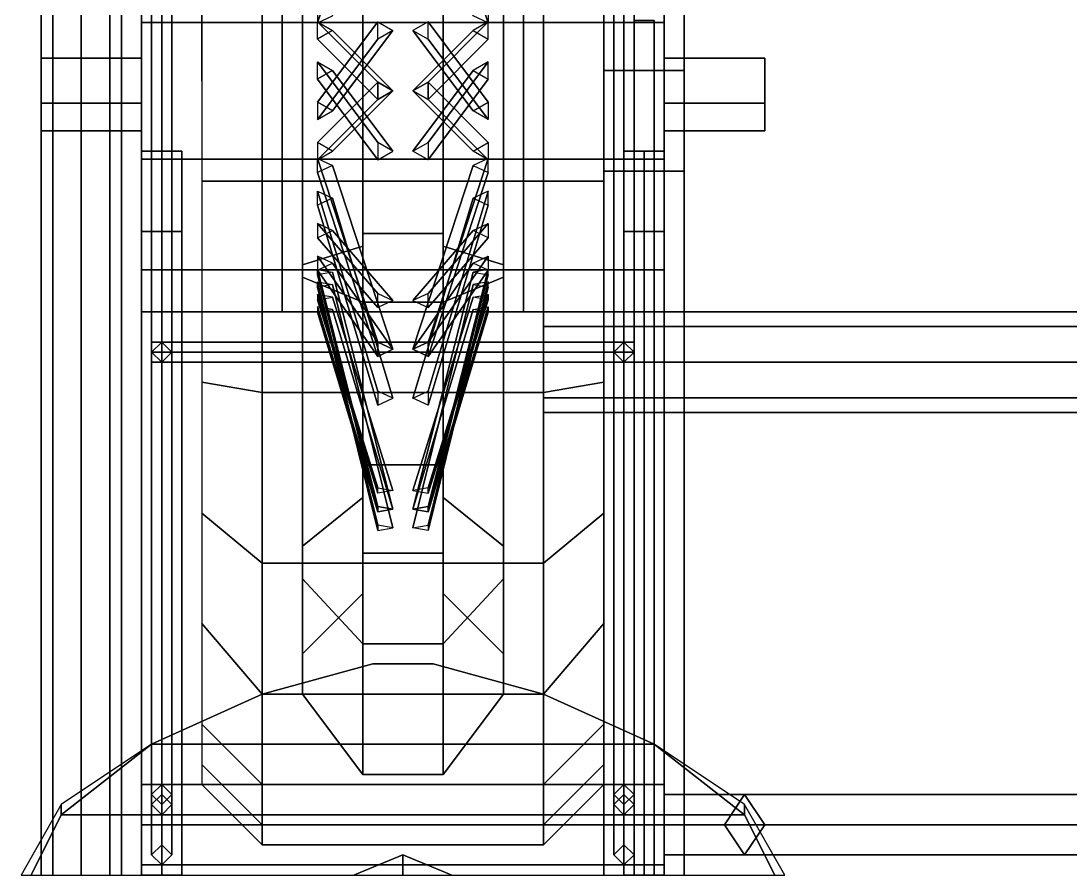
# Model space of a CAD drawing. Header units: millimetres. Extents: x -0.4 to 1.4, y -1.1 to 10.8.
# Drawn here: x -0.19 to 0.332, y 0.343 to 0.765 of the extents above; entities that cross this region are included whole.
import ezdxf

# ---------------------------------------------------------------- set-up
doc = ezdxf.new("R2010")
doc.units = ezdxf.units.MM
for name, color, linetype in [('chain', 3, 'Continuous'), ('sidecar', 5, 'Continuous'), ('wheels', 2, 'Continuous')]:
    doc.layers.add(name, color=color, linetype=linetype)

msp = doc.modelspace()

# ---------------------------------------------------------------- linework, layer by layer
for points in [[(-0.1, 0.74, 0.375), (-0.1, 1.03, 0.5), (-0.1, 1.03658, 0.48356), (-0.1, 0.755, 0.365)], [(0.1, 0.755, 0.365), (0.1, 1.03658, 0.48356), (0.1, 1.03, 0.5), (0.1, 0.74, 0.375)], [(-0.17414, 1.01, 0.14414), (-0.18, 1.01, 0.13), (-0.18, 0.14, 0.13), (-0.17414, 0.14, 0.14414)], [(-0.18, 1.01, 0.13), (-0.17414, 1.01, 0.11586), (-0.17414, 0.14, 0.11586), (-0.18, 0.14, 0.13)], [(-0.16, 1.01, 0.15), (-0.17414, 1.01, 0.14414), (-0.17414, 0.14, 0.14414), (-0.16, 0.14, 0.15)], [(-0.17414, 1.01, 0.11586), (-0.16, 1.01, 0.11), (-0.16, 0.14, 0.11), (-0.17414, 0.14, 0.11586)], [(-0.14586, 1.01, 0.14414), (-0.16, 1.01, 0.15), (-0.16, 0.14, 0.15), (-0.14586, 0.14, 0.14414)], [(-0.16, 1.01, 0.11), (-0.14586, 1.01, 0.11586), (-0.14586, 0.14, 0.11586), (-0.16, 0.14, 0.11)], [(-0.14, 1.01, 0.13), (-0.14586, 1.01, 0.14414), (-0.14586, 0.14, 0.14414), (-0.14, 0.14, 0.13)], [(-0.14586, 1.01, 0.11586), (-0.14, 1.01, 0.13), (-0.14, 0.14, 0.13), (-0.14586, 0.14, 0.11586)], [(0.1, 0.84, 0.43), (0.1, 0.87, 0.39), (0.1, 0.81, 0.41), (0.1, 0.76, 0.44)], [(0.14, 0.76, 0.44), (0.14, 0.81, 0.41), (0.14, 0.87, 0.39), (0.14, 0.84, 0.43)], [(-0.13, 0.81899, 0.40466), (-0.13, 0.84, 0.34), (-0.13, 0.74618, 0.35176)], [(-0.13, 0.84, 0.34), (-0.13, 0.81899, 0.27534), (-0.13, 0.74618, 0.32824), (-0.13, 0.74618, 0.35176)], [(-0.12, 0.84, 0.78), (-0.125, 0.84, 0.775), (-0.125, 0.605, 0.76), (-0.12, 0.605, 0.765)], [(-0.125, 0.84, 0.775), (-0.12, 0.84, 0.77), (-0.12, 0.605, 0.755), (-0.125, 0.605, 0.76)], [(-0.115, 0.84, 0.775), (-0.12, 0.84, 0.78), (-0.12, 0.605, 0.765), (-0.115, 0.605, 0.76)], [(-0.12, 0.84, 0.77), (-0.115, 0.84, 0.775), (-0.115, 0.605, 0.76), (-0.12, 0.605, 0.755)], [(0.1, 0.79, 0.47), (0.1, 0.84, 0.43), (0.1, 0.76, 0.44), (0.1, 0.74, 0.48)], [(0.11, 0.84, 0.78), (0.105, 0.84, 0.775), (0.105, 0.605, 0.76), (0.11, 0.605, 0.765)], [(0.105, 0.84, 0.775), (0.11, 0.84, 0.77), (0.11, 0.605, 0.755), (0.105, 0.605, 0.76)], [(0.115, 0.84, 0.775), (0.11, 0.84, 0.78), (0.11, 0.605, 0.765), (0.115, 0.605, 0.76)], [(0.11, 0.84, 0.77), (0.115, 0.84, 0.775), (0.115, 0.605, 0.76), (0.11, 0.605, 0.755)], [(0.13, 0.84, 0.34), (0.13, 0.81899, 0.40466), (0.13, 0.74618, 0.35176), (0.13, 0.74618, 0.32824)], [(0.13, 0.81899, 0.27534), (0.13, 0.84, 0.34), (0.13, 0.74618, 0.32824)], [(0.14, 0.74, 0.48), (0.14, 0.76, 0.44), (0.14, 0.84, 0.43), (0.14, 0.79, 0.47)], [(-0.1, 0.735, 0.365), (-0.1, 0.81, 0.62), (-0.1, 0.825, 0.615), (-0.1, 0.755, 0.365)], [(0.1, 0.755, 0.365), (0.1, 0.825, 0.615), (0.1, 0.81, 0.62), (0.1, 0.735, 0.365)], [(-0.06, 0.76399, 0.44462), (-0.06, 0.81899, 0.40466), (-0.13, 0.81899, 0.40466), (-0.13, 0.76399, 0.44462)], [(-0.06, 0.81899, 0.27534), (-0.06, 0.76399, 0.23538), (-0.13, 0.76399, 0.23538), (-0.13, 0.81899, 0.27534)], [(-0.13, 0.76399, 0.44462), (-0.13, 0.81899, 0.40466), (-0.13, 0.74618, 0.35176), (-0.13, 0.72382, 0.35902)], [(-0.13, 0.81899, 0.27534), (-0.13, 0.76399, 0.23538), (-0.13, 0.74618, 0.32824)], [(0.06, 0.81899, 0.40466), (0.06, 0.76399, 0.44462), (0.13, 0.76399, 0.44462), (0.13, 0.81899, 0.40466)], [(0.06, 0.76399, 0.23538), (0.06, 0.81899, 0.27534), (0.13, 0.81899, 0.27534), (0.13, 0.76399, 0.23538)], [(0.13, 0.81899, 0.40466), (0.13, 0.76399, 0.44462), (0.13, 0.74618, 0.35176)], [(0.13, 0.76399, 0.23538), (0.13, 0.81899, 0.27534), (0.13, 0.74618, 0.32824), (0.13, 0.72382, 0.32098)], [(0.14, 0.74, 0.48), (0.14, 0.79, 0.47), (0.1, 0.79, 0.47), (0.1, 0.74, 0.48)], [(-0.07, 0.685, 0.705), (-0.07, 0.77, 0.705), (-0.1, 0.77, 0.675), (-0.1, 0.685, 0.675)], [(-0.07, 0.77, 0.705), (-0.07, 0.685, 0.705), (0.07, 0.685, 0.705), (0.07, 0.77, 0.705)], [(0.07, 0.77, 0.705), (0.07, 0.685, 0.705), (0.1, 0.685, 0.675), (0.1, 0.77, 0.675)], [(-0.06, 0.69601, 0.44462), (-0.06, 0.76399, 0.44462), (-0.13, 0.76399, 0.44462), (-0.13, 0.69601, 0.44462)], [(-0.06, 0.76399, 0.23538), (-0.06, 0.69601, 0.23538), (-0.13, 0.69601, 0.23538), (-0.13, 0.76399, 0.23538)], [(-0.13, 0.69601, 0.44462), (-0.13, 0.76399, 0.44462), (-0.13, 0.72382, 0.35902)], [(-0.13, 0.76399, 0.23538), (-0.13, 0.69601, 0.23538), (-0.13, 0.72382, 0.32098), (-0.13, 0.74618, 0.32824)], [(0.06, 0.76399, 0.44462), (0.06, 0.69601, 0.44462), (0.13, 0.69601, 0.44462), (0.13, 0.76399, 0.44462)], [(0.06, 0.69601, 0.23538), (0.06, 0.76399, 0.23538), (0.13, 0.76399, 0.23538), (0.13, 0.69601, 0.23538)], [(0.13, 0.76399, 0.44462), (0.13, 0.69601, 0.44462), (0.13, 0.72382, 0.35902), (0.13, 0.74618, 0.35176)], [(0.13, 0.69601, 0.23538), (0.13, 0.76399, 0.23538), (0.13, 0.72382, 0.32098)], [(0.1, 0.74, 0.48), (0.1, 0.76, 0.44), (0.1, 0.71, 0.44), (0.1, 0.69, 0.48)], [(0.14, 0.69, 0.48), (0.14, 0.71, 0.44), (0.14, 0.76, 0.44), (0.14, 0.74, 0.48)], [(-0.13, 0.72382, 0.35902), (-0.13, 0.74618, 0.35176), (-0.18, 0.74618, 0.35176), (-0.18, 0.72382, 0.35902)], [(-0.13, 0.74618, 0.35176), (-0.13, 0.74618, 0.32824), (-0.18, 0.74618, 0.32824), (-0.18, 0.74618, 0.35176)], [(-0.13, 0.74618, 0.32824), (-0.13, 0.72382, 0.32098), (-0.18, 0.72382, 0.32098), (-0.18, 0.74618, 0.32824)], [(-0.18, 0.72382, 0.35902), (-0.18, 0.74618, 0.35176), (-0.18, 0.74618, 0.32824), (-0.18, 0.71, 0.34)], [(-0.18, 0.71, 0.34), (-0.18, 0.74618, 0.32824), (-0.18, 0.72382, 0.32098)], [(0.13, 0.74618, 0.35176), (0.13, 0.72382, 0.35902), (0.18, 0.72382, 0.35902), (0.18, 0.74618, 0.35176)], [(0.13, 0.74618, 0.32824), (0.13, 0.74618, 0.35176), (0.18, 0.74618, 0.35176), (0.18, 0.74618, 0.32824)], [(0.13, 0.72382, 0.32098), (0.13, 0.74618, 0.32824), (0.18, 0.74618, 0.32824), (0.18, 0.72382, 0.32098)], [(0.18, 0.71, 0.34), (0.18, 0.74618, 0.35176), (0.18, 0.72382, 0.35902)], [(0.18, 0.72382, 0.32098), (0.18, 0.74618, 0.32824), (0.18, 0.74618, 0.35176), (0.18, 0.71, 0.34)], [(0.14, 0.69, 0.48), (0.14, 0.74, 0.48), (0.1, 0.74, 0.48), (0.1, 0.69, 0.48)], [(-0.13, 0.71, 0.34), (-0.13, 0.72382, 0.35902), (-0.18, 0.72382, 0.35902), (-0.18, 0.71, 0.34)], [(-0.13, 0.72382, 0.32098), (-0.13, 0.71, 0.34), (-0.18, 0.71, 0.34), (-0.18, 0.72382, 0.32098)], [(-0.13, 0.69601, 0.23538), (-0.13, 0.64101, 0.27534), (-0.13, 0.72382, 0.32098)], [(-0.13, 0.64101, 0.27534), (-0.13, 0.62, 0.34), (-0.13, 0.71, 0.34), (-0.13, 0.72382, 0.32098)], [(-0.13, 0.64101, 0.40466), (-0.13, 0.69601, 0.44462), (-0.13, 0.72382, 0.35902), (-0.13, 0.71, 0.34)], [(0.13, 0.69601, 0.44462), (0.13, 0.64101, 0.40466), (0.13, 0.72382, 0.35902)], [(0.13, 0.64101, 0.27534), (0.13, 0.69601, 0.23538), (0.13, 0.72382, 0.32098), (0.13, 0.71, 0.34)], [(0.13, 0.64101, 0.40466), (0.13, 0.62, 0.34), (0.13, 0.71, 0.34), (0.13, 0.72382, 0.35902)], [(0.13, 0.72382, 0.35902), (0.13, 0.71, 0.34), (0.18, 0.71, 0.34), (0.18, 0.72382, 0.35902)], [(0.13, 0.71, 0.34), (0.13, 0.72382, 0.32098), (0.18, 0.72382, 0.32098), (0.18, 0.71, 0.34)], [(-0.13, 0.62, 0.34), (-0.13, 0.64101, 0.40466), (-0.13, 0.71, 0.34)], [(0.1, 0.69, 0.48), (0.1, 0.71, 0.44), (0.1, 0.27, 0.33), (0.1, 0.18, 0.35)], [(0.14, 0.18, 0.35), (0.14, 0.27, 0.33), (0.14, 0.71, 0.44), (0.14, 0.69, 0.48)], [(-0.12, 0.7, 0.36), (-0.13, 0.7, 0.35), (-0.13, 0.34, 0.55), (-0.12, 0.34, 0.56)], [(-0.13, 0.7, 0.35), (-0.12, 0.7, 0.34), (-0.12, 0.34, 0.54), (-0.13, 0.34, 0.55)], [(-0.12, 0.7, 0.36), (-0.11, 0.7, 0.35), (-0.12, 0.7, 0.34), (-0.13, 0.7, 0.35)], [(-0.06, 0.64101, 0.40466), (-0.06, 0.69601, 0.44462), (-0.13, 0.69601, 0.44462), (-0.13, 0.64101, 0.40466)], [(-0.06, 0.69601, 0.23538), (-0.06, 0.64101, 0.27534), (-0.13, 0.64101, 0.27534), (-0.13, 0.69601, 0.23538)], [(-0.11, 0.7, 0.35), (-0.12, 0.7, 0.36), (-0.12, 0.34, 0.56), (-0.11, 0.34, 0.55)], [(-0.12, 0.7, 0.34), (-0.11, 0.7, 0.35), (-0.11, 0.34, 0.55), (-0.12, 0.34, 0.54)], [(0.06, 0.69601, 0.44462), (0.06, 0.64101, 0.40466), (0.13, 0.64101, 0.40466), (0.13, 0.69601, 0.44462)], [(0.06, 0.64101, 0.27534), (0.06, 0.69601, 0.23538), (0.13, 0.69601, 0.23538), (0.13, 0.64101, 0.27534)], [(0.12, 0.7, 0.36), (0.11, 0.7, 0.35), (0.11, 0.34, 0.55), (0.12, 0.34, 0.56)], [(0.11, 0.7, 0.35), (0.12, 0.7, 0.34), (0.12, 0.34, 0.54), (0.11, 0.34, 0.55)], [(0.12, 0.7, 0.36), (0.13, 0.7, 0.35), (0.12, 0.7, 0.34), (0.11, 0.7, 0.35)], [(0.13, 0.7, 0.35), (0.12, 0.7, 0.36), (0.12, 0.34, 0.56), (0.13, 0.34, 0.55)], [(0.12, 0.7, 0.34), (0.13, 0.7, 0.35), (0.13, 0.34, 0.55), (0.12, 0.34, 0.54)], [(0.14, 0.18, 0.35), (0.14, 0.69, 0.48), (0.1, 0.69, 0.48), (0.1, 0.18, 0.35)], [(-0.07, 0.58, 0.68), (-0.07, 0.685, 0.705), (-0.1, 0.685, 0.675), (-0.1, 0.585, 0.65)], [(-0.07, 0.685, 0.705), (-0.07, 0.58, 0.68), (0.07, 0.58, 0.68), (0.07, 0.685, 0.705)], [(0.07, 0.685, 0.705), (0.07, 0.58, 0.68), (0.1, 0.585, 0.65), (0.1, 0.685, 0.675)], [(-0.13, 0.66, 0.3), (-0.12, 0.66, 0.29), (-0.12, 0.29, 0.13), (-0.13, 0.29, 0.14)], [(-0.12, 0.66, 0.31), (-0.13, 0.66, 0.3), (-0.13, 0.29, 0.14), (-0.12, 0.29, 0.15)], [(-0.12, 0.66, 0.31), (-0.11, 0.66, 0.3), (-0.12, 0.66, 0.29), (-0.13, 0.66, 0.3)], [(-0.12, 0.66, 0.29), (-0.11, 0.66, 0.3), (-0.11, 0.29, 0.14), (-0.12, 0.29, 0.13)], [(-0.11, 0.66, 0.3), (-0.12, 0.66, 0.31), (-0.12, 0.29, 0.15), (-0.11, 0.29, 0.14)], [(0.12, 0.66, 0.31), (0.11, 0.66, 0.3), (0.11, 0.29, 0.14), (0.12, 0.29, 0.15)], [(0.11, 0.66, 0.3), (0.12, 0.66, 0.29), (0.12, 0.29, 0.13), (0.11, 0.29, 0.14)], [(0.12, 0.66, 0.31), (0.13, 0.66, 0.3), (0.12, 0.66, 0.29), (0.11, 0.66, 0.3)], [(0.13, 0.66, 0.3), (0.12, 0.66, 0.31), (0.12, 0.29, 0.15), (0.13, 0.29, 0.14)], [(0.12, 0.66, 0.29), (0.13, 0.66, 0.3), (0.13, 0.29, 0.14), (0.12, 0.29, 0.13)], [(-0.06, 0.62, 0.34), (-0.06, 0.64101, 0.40466), (-0.13, 0.64101, 0.40466), (-0.13, 0.62, 0.34)], [(-0.06, 0.64101, 0.27534), (-0.06, 0.62, 0.34), (-0.13, 0.62, 0.34), (-0.13, 0.64101, 0.27534)], [(0.06, 0.64101, 0.40466), (0.06, 0.62, 0.34), (0.13, 0.62, 0.34), (0.13, 0.64101, 0.40466)], [(0.06, 0.62, 0.34), (0.06, 0.64101, 0.27534), (0.13, 0.64101, 0.27534), (0.13, 0.62, 0.34)], [(-0.12, 0.605, 0.765), (-0.125, 0.6, 0.76), (-0.125, 0.6, 0.895), (-0.12, 0.605, 0.89)], [(-0.12, 0.605, 0.765), (-0.125, 0.605, 0.76), (-0.125, 0.595, 0.76), (-0.12, 0.595, 0.765)], [(-0.125, 0.605, 0.76), (-0.12, 0.605, 0.755), (-0.12, 0.595, 0.755), (-0.125, 0.595, 0.76)], [(0.115, 0.6, 0.895), (0.11, 0.605, 0.89), (-0.12, 0.605, 0.89), (-0.125, 0.6, 0.895)], [(-0.115, 0.6, 0.76), (-0.12, 0.605, 0.765), (-0.12, 0.605, 0.89), (-0.115, 0.6, 0.885)], [(-0.115, 0.605, 0.76), (-0.12, 0.605, 0.765), (-0.12, 0.595, 0.765), (-0.115, 0.595, 0.76)], [(-0.12, 0.605, 0.755), (-0.115, 0.605, 0.76), (-0.115, 0.595, 0.76), (-0.12, 0.595, 0.755)], [(0.11, 0.605, 0.89), (0.105, 0.6, 0.885), (-0.115, 0.6, 0.885), (-0.12, 0.605, 0.89)], [(0.11, 0.605, 0.765), (0.105, 0.6, 0.76), (0.105, 0.6, 0.885), (0.11, 0.605, 0.89)], [(0.11, 0.605, 0.765), (0.105, 0.605, 0.76), (0.105, 0.595, 0.76), (0.11, 0.595, 0.765)], [(0.105, 0.605, 0.76), (0.11, 0.605, 0.755), (0.11, 0.595, 0.755), (0.105, 0.595, 0.76)], [(0.115, 0.6, 0.76), (0.11, 0.605, 0.765), (0.11, 0.605, 0.89), (0.115, 0.6, 0.895)], [(0.115, 0.605, 0.76), (0.11, 0.605, 0.765), (0.11, 0.595, 0.765), (0.115, 0.595, 0.76)], [(0.11, 0.605, 0.755), (0.115, 0.605, 0.76), (0.115, 0.595, 0.76), (0.11, 0.595, 0.755)], [(-0.125, 0.6, 0.76), (-0.12, 0.595, 0.765), (-0.12, 0.595, 0.89), (-0.125, 0.6, 0.895)], [(0.11, 0.595, 0.89), (0.115, 0.6, 0.895), (-0.125, 0.6, 0.895), (-0.12, 0.595, 0.89)], [(-0.12, 0.595, 0.765), (-0.115, 0.6, 0.76), (-0.115, 0.6, 0.885), (-0.12, 0.595, 0.89)], [(0.105, 0.6, 0.885), (0.11, 0.595, 0.89), (-0.12, 0.595, 0.89), (-0.115, 0.6, 0.885)], [(0.105, 0.6, 0.76), (0.11, 0.595, 0.765), (0.11, 0.595, 0.89), (0.105, 0.6, 0.885)], [(0.11, 0.595, 0.765), (0.115, 0.6, 0.76), (0.115, 0.6, 0.895), (0.11, 0.595, 0.89)], [(-0.12, 0.595, 0.765), (-0.125, 0.595, 0.76), (-0.125, 0.375, 0.575), (-0.12, 0.37, 0.58)], [(-0.125, 0.595, 0.76), (-0.12, 0.595, 0.755), (-0.12, 0.38, 0.57), (-0.125, 0.375, 0.575)], [(-0.115, 0.595, 0.76), (-0.12, 0.595, 0.765), (-0.12, 0.37, 0.58), (-0.115, 0.375, 0.575)], [(-0.12, 0.595, 0.755), (-0.115, 0.595, 0.76), (-0.115, 0.375, 0.575), (-0.12, 0.38, 0.57)], [(0.11, 0.595, 0.765), (0.105, 0.595, 0.76), (0.105, 0.375, 0.575), (0.11, 0.37, 0.58)], [(0.105, 0.595, 0.76), (0.11, 0.595, 0.755), (0.11, 0.38, 0.57), (0.105, 0.375, 0.575)], [(0.115, 0.595, 0.76), (0.11, 0.595, 0.765), (0.11, 0.37, 0.58), (0.115, 0.375, 0.575)], [(0.11, 0.595, 0.755), (0.115, 0.595, 0.76), (0.115, 0.375, 0.575), (0.11, 0.38, 0.57)], [(-0.07, 0.495, 0.625), (-0.07, 0.58, 0.68), (-0.1, 0.585, 0.65), (-0.1, 0.52, 0.61)], [(-0.07, 0.58, 0.68), (-0.07, 0.495, 0.625), (0.07, 0.495, 0.625), (0.07, 0.58, 0.68)], [(0.07, 0.58, 0.68), (0.07, 0.495, 0.625), (0.1, 0.52, 0.61), (0.1, 0.585, 0.65)], [(-0.07, 0.43, 0.555), (-0.07, 0.495, 0.625), (-0.1, 0.52, 0.61), (-0.1, 0.465, 0.555)], [(0.07, 0.495, 0.625), (0.07, 0.43, 0.555), (0.1, 0.465, 0.555), (0.1, 0.52, 0.61)], [(-0.07, 0.495, 0.625), (-0.07, 0.43, 0.555), (0.07, 0.43, 0.555), (0.07, 0.495, 0.625)], [(-0.07, 0.385, 0.485), (-0.07, 0.43, 0.555), (-0.1, 0.465, 0.555), (-0.1, 0.415, 0.485)], [(0.07, 0.43, 0.555), (0.07, 0.385, 0.485), (0.1, 0.415, 0.485), (0.1, 0.465, 0.555)], [(-0.015, 0.445, 0.78), (-0.07, 0.43, 0.785), (0.07, 0.43, 0.785), (0.015, 0.445, 0.78)], [(-0.07, 0.43, 0.755), (-0.07, 0.43, 0.785), (-0.015, 0.445, 0.78), (-0.015, 0.445, 0.76)], [(-0.015, 0.445, 0.76), (-0.015, 0.445, 0.78), (0.015, 0.445, 0.78), (0.015, 0.445, 0.76)], [(0.015, 0.445, 0.76), (0.015, 0.445, 0.78), (0.07, 0.43, 0.785), (0.07, 0.43, 0.755)], [(-0.07, 0.43, 0.785), (-0.125, 0.405, 0.785), (0.125, 0.405, 0.785), (0.07, 0.43, 0.785)], [(-0.125, 0.405, 0.75), (-0.125, 0.405, 0.785), (-0.07, 0.43, 0.785), (-0.07, 0.43, 0.755)], [(-0.07, 0.43, 0.555), (-0.07, 0.385, 0.485), (0.07, 0.385, 0.485), (0.07, 0.43, 0.555)], [(0.07, 0.43, 0.755), (0.07, 0.43, 0.785), (0.125, 0.405, 0.785), (0.125, 0.405, 0.75)], [(-0.07, 0.365, 0.41), (-0.07, 0.385, 0.485), (-0.1, 0.415, 0.485), (-0.1, 0.395, 0.41)], [(0.07, 0.385, 0.485), (0.07, 0.365, 0.41), (0.1, 0.395, 0.41), (0.1, 0.415, 0.485)], [(-0.125, 0.405, 0.785), (-0.17, 0.37, 0.78), (0.17, 0.37, 0.78), (0.125, 0.405, 0.785)], [(-0.17, 0.375, 0.745), (-0.17, 0.37, 0.78), (-0.125, 0.405, 0.785), (-0.125, 0.405, 0.75)], [(0.125, 0.405, 0.75), (0.125, 0.405, 0.785), (0.17, 0.37, 0.78), (0.17, 0.375, 0.745)], [(-0.07, 0.355, 0.355), (-0.07, 0.365, 0.41), (-0.1, 0.395, 0.41), (-0.1, 0.385, 0.355)], [(0.07, 0.365, 0.41), (0.07, 0.355, 0.355), (0.1, 0.385, 0.355), (0.1, 0.395, 0.41)], [(0.13, 0.365, 0.585), (0.13, 0.385, 0.565), (-0.13, 0.385, 0.565), (-0.13, 0.365, 0.585)], [(0.13, 0.385, 0.565), (0.13, 0.365, 0.545), (-0.13, 0.365, 0.545), (-0.13, 0.385, 0.565)], [(-0.13, 0.345, 0.565), (-0.13, 0.365, 0.585), (-0.13, 0.385, 0.565), (-0.13, 0.365, 0.545)], [(-0.12, 0.355, 0.565), (-0.125, 0.35, 0.565), (-0.125, 0.38, 0.75), (-0.12, 0.385, 0.75)], [(-0.115, 0.35, 0.565), (-0.12, 0.355, 0.565), (-0.12, 0.385, 0.75), (-0.115, 0.38, 0.75)], [(-0.07, 0.355, 0.16), (-0.07, 0.355, 0.355), (-0.1, 0.385, 0.355), (-0.1, 0.385, 0.17)], [(-0.07, 0.385, 0.485), (-0.07, 0.365, 0.41), (0.07, 0.365, 0.41), (0.07, 0.385, 0.485)], [(0.07, 0.355, 0.355), (0.07, 0.355, 0.16), (0.1, 0.385, 0.17), (0.1, 0.385, 0.355)], [(0.11, 0.355, 0.565), (0.105, 0.35, 0.565), (0.105, 0.38, 0.75), (0.11, 0.385, 0.75)], [(0.115, 0.35, 0.565), (0.11, 0.355, 0.565), (0.11, 0.385, 0.75), (0.115, 0.38, 0.75)], [(0.13, 0.365, 0.545), (0.13, 0.385, 0.565), (0.13, 0.365, 0.585), (0.13, 0.345, 0.565)], [(-0.125, 0.35, 0.565), (-0.12, 0.345, 0.565), (-0.12, 0.375, 0.745), (-0.125, 0.38, 0.75)], [(-0.12, 0.345, 0.565), (-0.115, 0.35, 0.565), (-0.115, 0.38, 0.75), (-0.12, 0.375, 0.745)], [(0.105, 0.35, 0.565), (0.11, 0.345, 0.565), (0.11, 0.375, 0.745), (0.105, 0.38, 0.75)], [(0.11, 0.345, 0.565), (0.115, 0.35, 0.565), (0.115, 0.38, 0.75), (0.11, 0.375, 0.745)], [(-0.19, 0.34, 0.745), (-0.185, 0.34, 0.765), (-0.17, 0.37, 0.78), (-0.17, 0.375, 0.745)], [(0.17, 0.375, 0.745), (0.17, 0.37, 0.78), (0.185, 0.34, 0.765), (0.19, 0.34, 0.745)], [(-0.17, 0.37, 0.78), (-0.185, 0.34, 0.765), (0.185, 0.34, 0.765), (0.17, 0.37, 0.78)], [(0.13, 0.345, 0.565), (0.13, 0.365, 0.585), (-0.13, 0.365, 0.585), (-0.13, 0.345, 0.565)], [(0.13, 0.365, 0.545), (0.13, 0.345, 0.565), (-0.13, 0.345, 0.565), (-0.13, 0.365, 0.545)], [(-0.07, 0.365, 0.41), (-0.07, 0.355, 0.355), (0.07, 0.355, 0.355), (0.07, 0.365, 0.41)], [(-0.07, 0.355, 0.355), (-0.07, 0.355, 0.16), (0.07, 0.355, 0.16), (0.07, 0.355, 0.355)], [(0, 0.33243, 0.41), (0, 0.35, 0.39), (-0.04243, 0.33243, 0.39), (-0.03, 0.32, 0.41)], [(0, 0.35, 0.14), (-0.04243, 0.33243, 0.14), (-0.04243, 0.33243, 0.39), (0, 0.35, 0.39)], [(0.03, 0.32, 0.41), (0.04243, 0.33243, 0.39), (0, 0.35, 0.39), (0, 0.33243, 0.41)], [(0.04243, 0.33243, 0.14), (0, 0.35, 0.14), (0, 0.35, 0.39), (0.04243, 0.33243, 0.39)]]:
    msp.add_3dface(points)
at = {"layer": 'chain'}
for points in [[(0.125, 0.765, 0.225), (0.125, 0.22, 0.18), (0.115, 0.22, 0.18), (0.115, 0.765, 0.225)], [(0.125, 0.22, 0.19), (0.125, 0.765, 0.235), (0.115, 0.765, 0.235), (0.115, 0.22, 0.19)], [(0.115, 0.765, 0.225), (0.115, 0.22, 0.18), (0.115, 0.22, 0.19), (0.115, 0.765, 0.235)], [(0.125, 0.765, 0.235), (0.125, 0.22, 0.19), (0.125, 0.22, 0.18), (0.125, 0.765, 0.225)]]:
    msp.add_3dface(points, dxfattribs=at)
at = {"layer": 'sidecar'}
for points in [[(1.16, 0.61268, 0.35768), (1.16, 0.62, 0.34), (0.07, 0.62, 0.34), (0.07, 0.61268, 0.35768)], [(1.16, 0.62, 0.34), (1.16, 0.61268, 0.32232), (0.07, 0.61268, 0.32232), (0.07, 0.62, 0.34)], [(1.16, 0.595, 0.365), (1.16, 0.61268, 0.35768), (0.07, 0.61268, 0.35768), (0.07, 0.595, 0.365)], [(1.16, 0.61268, 0.32232), (1.16, 0.595, 0.315), (0.07, 0.595, 0.315), (0.07, 0.61268, 0.32232)], [(1.16, 0.57732, 0.35768), (1.16, 0.595, 0.365), (0.07, 0.595, 0.365), (0.07, 0.57732, 0.35768)], [(1.16, 0.595, 0.315), (1.16, 0.57732, 0.32232), (0.07, 0.57732, 0.32232), (0.07, 0.595, 0.315)], [(1.16, 0.57, 0.34), (1.16, 0.57732, 0.35768), (0.07, 0.57732, 0.35768), (0.07, 0.57, 0.34)], [(1.16, 0.57732, 0.32232), (1.16, 0.57, 0.34), (0.07, 0.57, 0.34), (0.07, 0.57732, 0.32232)], [(0.18, 0.365, 0.58), (0.17, 0.38, 0.565), (0.13, 0.38, 0.565), (0.13, 0.365, 0.58)], [(0.17, 0.38, 0.565), (0.16, 0.365, 0.55), (0.13, 0.365, 0.55), (0.13, 0.38, 0.565)], [(0.39586, 0.38, 0.28914), (0.38525, 0.365, 0.27854), (0.16, 0.365, 0.55), (0.17, 0.38, 0.565)], [(0.40646, 0.365, 0.29975), (0.39586, 0.38, 0.28914), (0.17, 0.38, 0.565), (0.18, 0.365, 0.58)], [(0.17, 0.35, 0.565), (0.18, 0.365, 0.58), (0.13, 0.365, 0.58), (0.13, 0.35, 0.565)], [(0.16, 0.365, 0.55), (0.17, 0.35, 0.565), (0.13, 0.35, 0.565), (0.13, 0.365, 0.55)], [(0.38525, 0.365, 0.27854), (0.39586, 0.35, 0.28914), (0.17, 0.35, 0.565), (0.16, 0.365, 0.55)], [(0.39586, 0.35, 0.28914), (0.40646, 0.365, 0.29975), (0.18, 0.365, 0.58), (0.17, 0.35, 0.565)]]:
    msp.add_3dface(points, dxfattribs=at)
at = {"layer": 'wheels'}
for points in [[(-0.0425, 0.77072, 0.43972), (-0.0425, 0.76372, 0.44482), (-0.0125, 0.85507, 0.51951), (-0.0125, 0.86208, 0.51442)], [(0.0425, 0.77072, 0.24028), (0.0425, 0.76372, 0.23518), (0.0125, 0.85507, 0.16049), (0.0125, 0.86208, 0.16558)], [(-0.0425, 0.76372, 0.44482), (-0.035, 0.76722, 0.44227), (-0.005, 0.85857, 0.51697), (-0.0125, 0.85507, 0.51951)], [(0.0425, 0.76372, 0.23518), (0.035, 0.76722, 0.23773), (0.005, 0.85857, 0.16303), (0.0125, 0.85507, 0.16049)], [(-0.02, 0.62493, 0.66336), (-0.02, 0.83507, 0.66336), (-0.05, 0.82271, 0.62532), (-0.05, 0.63729, 0.62532)], [(-0.02, 0.83507, 0.01664), (-0.02, 0.62493, 0.01664), (-0.05, 0.63729, 0.05468), (-0.05, 0.82271, 0.05468)], [(0.02, 0.62493, 0.66336), (0.02, 0.83507, 0.66336), (-0.02, 0.83507, 0.66336), (-0.02, 0.62493, 0.66336)], [(0.02, 0.83507, 0.01664), (0.02, 0.62493, 0.01664), (-0.02, 0.62493, 0.01664), (-0.02, 0.83507, 0.01664)], [(0.02, 0.62493, 0.01664), (0.02, 0.83507, 0.01664), (0.05, 0.82271, 0.05468), (0.05, 0.63729, 0.05468)], [(0.02, 0.83507, 0.66336), (0.02, 0.62493, 0.66336), (0.05, 0.63729, 0.62532), (0.05, 0.82271, 0.62532)], [(-0.05, 0.63729, 0.62532), (-0.05, 0.82271, 0.62532), (-0.05, 0.81652, 0.6063), (-0.05, 0.64348, 0.6063)], [(-0.05, 0.82271, 0.05468), (-0.05, 0.63729, 0.05468), (-0.05, 0.64348, 0.0737), (-0.05, 0.81652, 0.0737)], [(0.05, 0.63729, 0.05468), (0.05, 0.82271, 0.05468), (0.05, 0.81652, 0.0737), (0.05, 0.64348, 0.0737)], [(0.05, 0.82271, 0.62532), (0.05, 0.63729, 0.62532), (0.05, 0.64348, 0.6063), (0.05, 0.81652, 0.6063)], [(0.06, 0.81899, 0.27534), (0.06, 0.76399, 0.23538), (-0.06, 0.76399, 0.23538), (-0.06, 0.81899, 0.27534)], [(0.06, 0.76399, 0.44462), (0.06, 0.81899, 0.40466), (-0.06, 0.81899, 0.40466), (-0.06, 0.76399, 0.44462)], [(-0.02, 0.65275, 0.10224), (-0.02, 0.80725, 0.10224), (-0.05, 0.81652, 0.0737), (-0.05, 0.64348, 0.0737)], [(-0.02, 0.80725, 0.57776), (-0.02, 0.65275, 0.57776), (-0.05, 0.64348, 0.6063), (-0.05, 0.81652, 0.6063)], [(0.02, 0.80725, 0.10224), (0.02, 0.65275, 0.10224), (0.05, 0.64348, 0.0737), (0.05, 0.81652, 0.0737)], [(0.02, 0.65275, 0.57776), (0.02, 0.80725, 0.57776), (0.05, 0.81652, 0.6063), (0.05, 0.64348, 0.6063)], [(-0.02, 0.65275, 0.57776), (-0.02, 0.80725, 0.57776), (-0.02, 0.80107, 0.55874), (-0.02, 0.65893, 0.55874)], [(-0.02, 0.80725, 0.10224), (-0.02, 0.65275, 0.10224), (-0.02, 0.65893, 0.12126), (-0.02, 0.80107, 0.12126)], [(0.02, 0.65893, 0.55874), (0.02, 0.80107, 0.55874), (0.02, 0.80725, 0.57776), (0.02, 0.65275, 0.57776)], [(0.02, 0.80107, 0.12126), (0.02, 0.65893, 0.12126), (0.02, 0.65275, 0.10224), (0.02, 0.80725, 0.10224)], [(0.02, 0.65275, 0.10224), (0.02, 0.80725, 0.10224), (0.02, 0.80107, 0.12126), (0.02, 0.65893, 0.12126)], [(0.02, 0.80725, 0.57776), (0.02, 0.65275, 0.57776), (0.02, 0.65893, 0.55874), (0.02, 0.80107, 0.55874)], [(0.02, 0.65893, 0.12126), (0.02, 0.80107, 0.12126), (-0.02, 0.80107, 0.12126), (-0.02, 0.65893, 0.12126)], [(0.02, 0.80107, 0.55874), (0.02, 0.65893, 0.55874), (-0.02, 0.65893, 0.55874), (-0.02, 0.80107, 0.55874)], [(0.06, 0.76399, 0.23538), (0.06, 0.69601, 0.23538), (-0.06, 0.69601, 0.23538), (-0.06, 0.76399, 0.23538)], [(0.06, 0.69601, 0.44462), (0.06, 0.76399, 0.44462), (-0.06, 0.76399, 0.44462), (-0.06, 0.69601, 0.44462)], [(-0.035, 0.72, 0.44462), (-0.0425, 0.72433, 0.44462), (-0.0125, 0.76433, 0.55874), (-0.005, 0.76, 0.55874)], [(-0.0425, 0.72433, 0.44462), (-0.0425, 0.71567, 0.44462), (-0.0125, 0.75567, 0.55874), (-0.0125, 0.76433, 0.55874)], [(-0.0425, 0.76433, 0.23538), (-0.035, 0.76, 0.23538), (-0.005, 0.73, 0.12126), (-0.0125, 0.73433, 0.12126)], [(-0.0425, 0.75567, 0.23538), (-0.0425, 0.76433, 0.23538), (-0.0125, 0.73433, 0.12126), (-0.0125, 0.72567, 0.12126)], [(0.0425, 0.76433, 0.44462), (0.035, 0.76, 0.44462), (0.005, 0.73, 0.55874), (0.0125, 0.73433, 0.55874)], [(0.035, 0.72, 0.23538), (0.0425, 0.72433, 0.23538), (0.0125, 0.76433, 0.12126), (0.005, 0.76, 0.12126)], [(0.0425, 0.75567, 0.44462), (0.0425, 0.76433, 0.44462), (0.0125, 0.73433, 0.55874), (0.0125, 0.72567, 0.55874)], [(0.0425, 0.72433, 0.23538), (0.0425, 0.71567, 0.23538), (0.0125, 0.75567, 0.12126), (0.0125, 0.76433, 0.12126)], [(-0.0425, 0.71567, 0.44462), (-0.035, 0.72, 0.44462), (-0.005, 0.76, 0.55874), (-0.0125, 0.75567, 0.55874)], [(-0.035, 0.76, 0.23538), (-0.0425, 0.75567, 0.23538), (-0.0125, 0.72567, 0.12126), (-0.005, 0.73, 0.12126)], [(0.035, 0.76, 0.44462), (0.0425, 0.75567, 0.44462), (0.0125, 0.72567, 0.55874), (0.005, 0.73, 0.55874)], [(0.0425, 0.71567, 0.23538), (0.035, 0.72, 0.23538), (0.005, 0.76, 0.12126), (0.0125, 0.75567, 0.12126)], [(-0.0425, 0.74433, 0.23538), (-0.035, 0.74, 0.23538), (-0.005, 0.7, 0.12126), (-0.0125, 0.70433, 0.12126)], [(-0.0425, 0.73567, 0.23538), (-0.0425, 0.74433, 0.23538), (-0.0125, 0.70433, 0.12126), (-0.0125, 0.69567, 0.12126)], [(0.0425, 0.74433, 0.44462), (0.035, 0.74, 0.44462), (0.005, 0.7, 0.55874), (0.0125, 0.70433, 0.55874)], [(0.0425, 0.73567, 0.44462), (0.0425, 0.74433, 0.44462), (0.0125, 0.70433, 0.55874), (0.0125, 0.69567, 0.55874)], [(-0.035, 0.74, 0.23538), (-0.0425, 0.73567, 0.23538), (-0.0125, 0.69567, 0.12126), (-0.005, 0.7, 0.12126)], [(0.035, 0.74, 0.44462), (0.0425, 0.73567, 0.44462), (0.0125, 0.69567, 0.55874), (0.005, 0.7, 0.55874)], [(-0.035, 0.7, 0.44462), (-0.0425, 0.70433, 0.44462), (-0.0125, 0.73433, 0.55874), (-0.005, 0.73, 0.55874)], [(-0.0425, 0.70433, 0.44462), (-0.0425, 0.69567, 0.44462), (-0.0125, 0.72567, 0.55874), (-0.0125, 0.73433, 0.55874)], [(0.035, 0.7, 0.23538), (0.0425, 0.70433, 0.23538), (0.0125, 0.73433, 0.12126), (0.005, 0.73, 0.12126)], [(0.0425, 0.70433, 0.23538), (0.0425, 0.69567, 0.23538), (0.0125, 0.72567, 0.12126), (0.0125, 0.73433, 0.12126)], [(-0.0425, 0.69567, 0.44462), (-0.035, 0.7, 0.44462), (-0.005, 0.73, 0.55874), (-0.0125, 0.72567, 0.55874)], [(0.0425, 0.69567, 0.23538), (0.035, 0.7, 0.23538), (0.005, 0.73, 0.12126), (0.0125, 0.72567, 0.12126)], [(0.06, 0.69601, 0.23538), (0.06, 0.64101, 0.27534), (-0.06, 0.64101, 0.27534), (-0.06, 0.69601, 0.23538)], [(0.06, 0.64101, 0.40466), (0.06, 0.69601, 0.44462), (-0.06, 0.69601, 0.44462), (-0.06, 0.64101, 0.40466)], [(-0.0425, 0.69628, 0.23518), (-0.035, 0.69278, 0.23773), (-0.005, 0.60143, 0.16303), (-0.0125, 0.60493, 0.16049)], [(-0.0425, 0.68928, 0.24028), (-0.0425, 0.69628, 0.23518), (-0.0125, 0.60493, 0.16049), (-0.0125, 0.59792, 0.16558)], [(0.0425, 0.69628, 0.44482), (0.035, 0.69278, 0.44227), (0.005, 0.60143, 0.51697), (0.0125, 0.60493, 0.51951)], [(0.0425, 0.68928, 0.43972), (0.0425, 0.69628, 0.44482), (0.0125, 0.60493, 0.51951), (0.0125, 0.59792, 0.51442)], [(-0.035, 0.69278, 0.23773), (-0.0425, 0.68928, 0.24028), (-0.0125, 0.59792, 0.16558), (-0.005, 0.60143, 0.16303)], [(0.035, 0.69278, 0.44227), (0.0425, 0.68928, 0.43972), (0.0125, 0.59792, 0.51442), (0.005, 0.60143, 0.51697)], [(-0.0425, 0.6801, 0.24694), (-0.035, 0.6766, 0.24949), (-0.005, 0.57716, 0.18067), (-0.0125, 0.58066, 0.17812)], [(-0.0425, 0.6731, 0.25203), (-0.0425, 0.6801, 0.24694), (-0.0125, 0.58066, 0.17812), (-0.0125, 0.57365, 0.18321)], [(0.0425, 0.6801, 0.43306), (0.035, 0.6766, 0.43051), (0.005, 0.57716, 0.49933), (0.0125, 0.58066, 0.50188)], [(0.0425, 0.6731, 0.42797), (0.0425, 0.6801, 0.43306), (0.0125, 0.58066, 0.50188), (0.0125, 0.57365, 0.49679)], [(-0.035, 0.6766, 0.24949), (-0.0425, 0.6731, 0.25203), (-0.0125, 0.57365, 0.18321), (-0.005, 0.57716, 0.18067)], [(0.035, 0.6766, 0.43051), (0.0425, 0.6731, 0.42797), (0.0125, 0.57365, 0.49679), (0.005, 0.57716, 0.49933)], [(-0.0425, 0.66392, 0.4213), (-0.0425, 0.65691, 0.41621), (-0.0125, 0.62219, 0.53206), (-0.0125, 0.6292, 0.53715)], [(-0.035, 0.66042, 0.41876), (-0.0425, 0.66392, 0.4213), (-0.0125, 0.6292, 0.53715), (-0.005, 0.6257, 0.5346)], [(0.035, 0.66042, 0.26124), (0.0425, 0.66392, 0.2587), (0.0125, 0.6292, 0.14285), (0.005, 0.6257, 0.1454)], [(0.0425, 0.66392, 0.2587), (0.0425, 0.65691, 0.26379), (0.0125, 0.62219, 0.14794), (0.0125, 0.6292, 0.14285)], [(-0.0425, 0.65691, 0.41621), (-0.035, 0.66042, 0.41876), (-0.005, 0.6257, 0.5346), (-0.0125, 0.62219, 0.53206)], [(0.02, 0.54393, 0.20481), (0.02, 0.65893, 0.12126), (-0.02, 0.65893, 0.12126), (-0.02, 0.54393, 0.20481)], [(0.02, 0.65893, 0.55874), (0.02, 0.54393, 0.47519), (-0.02, 0.54393, 0.47519), (-0.02, 0.65893, 0.55874)], [(-0.02, 0.65275, 0.10224), (-0.02, 0.52775, 0.19305), (-0.02, 0.54393, 0.20481), (-0.02, 0.65893, 0.12126)], [(-0.02, 0.52775, 0.48695), (-0.02, 0.65275, 0.57776), (-0.02, 0.65893, 0.55874), (-0.02, 0.54393, 0.47519)], [(0.0425, 0.65691, 0.26379), (0.035, 0.66042, 0.26124), (0.005, 0.6257, 0.1454), (0.0125, 0.62219, 0.14794)], [(0.02, 0.65893, 0.12126), (0.02, 0.54393, 0.20481), (0.02, 0.52775, 0.19305), (0.02, 0.65275, 0.10224)], [(0.02, 0.54393, 0.47519), (0.02, 0.65893, 0.55874), (0.02, 0.65275, 0.57776), (0.02, 0.52775, 0.48695)], [(0.02, 0.52775, 0.19305), (0.02, 0.65275, 0.10224), (0.02, 0.65893, 0.12126), (0.02, 0.54393, 0.20481)], [(0.02, 0.65275, 0.57776), (0.02, 0.52775, 0.48695), (0.02, 0.54393, 0.47519), (0.02, 0.65893, 0.55874)], [(-0.02, 0.52775, 0.19305), (-0.02, 0.65275, 0.10224), (-0.05, 0.64348, 0.0737), (-0.05, 0.50348, 0.17542)], [(-0.02, 0.65275, 0.57776), (-0.02, 0.52775, 0.48695), (-0.05, 0.50348, 0.50458), (-0.05, 0.64348, 0.6063)], [(0.02, 0.65275, 0.10224), (0.02, 0.52775, 0.19305), (0.05, 0.50348, 0.17542), (0.05, 0.64348, 0.0737)], [(0.02, 0.52775, 0.48695), (0.02, 0.65275, 0.57776), (0.05, 0.64348, 0.6063), (0.05, 0.50348, 0.50458)], [(-0.05, 0.63729, 0.05468), (-0.05, 0.48729, 0.16366), (-0.05, 0.50348, 0.17542), (-0.05, 0.64348, 0.0737)], [(-0.05, 0.48729, 0.51634), (-0.05, 0.63729, 0.62532), (-0.05, 0.64348, 0.6063), (-0.05, 0.50348, 0.50458)], [(-0.0425, 0.64774, 0.40955), (-0.0425, 0.64073, 0.40446), (-0.0125, 0.59792, 0.51442), (-0.0125, 0.60493, 0.51951)], [(-0.035, 0.64424, 0.407), (-0.0425, 0.64774, 0.40955), (-0.0125, 0.60493, 0.51951), (-0.005, 0.60143, 0.51697)], [(-0.0425, 0.64073, 0.40446), (-0.035, 0.64424, 0.407), (-0.005, 0.60143, 0.51697), (-0.0125, 0.59792, 0.51442)], [(0.035, 0.64424, 0.273), (0.0425, 0.64774, 0.27045), (0.0125, 0.60493, 0.16049), (0.005, 0.60143, 0.16303)], [(0.0425, 0.64073, 0.27554), (0.035, 0.64424, 0.273), (0.005, 0.60143, 0.16303), (0.0125, 0.59792, 0.16558)], [(0.0425, 0.64774, 0.27045), (0.0425, 0.64073, 0.27554), (0.0125, 0.59792, 0.16558), (0.0125, 0.60493, 0.16049)], [(0.05, 0.48729, 0.16366), (0.05, 0.63729, 0.05468), (0.05, 0.64348, 0.0737), (0.05, 0.50348, 0.17542)], [(0.05, 0.63729, 0.62532), (0.05, 0.48729, 0.51634), (0.05, 0.50348, 0.50458), (0.05, 0.64348, 0.6063)], [(0.06, 0.62, 0.34), (0.06, 0.64101, 0.40466), (-0.06, 0.64101, 0.40466), (-0.06, 0.62, 0.34)], [(0.06, 0.64101, 0.27534), (0.06, 0.62, 0.34), (-0.06, 0.62, 0.34), (-0.06, 0.64101, 0.27534)], [(-0.0425, 0.64111, 0.27502), (-0.035, 0.63977, 0.27914), (-0.005, 0.52196, 0.2724), (-0.0125, 0.5233, 0.26829)], [(-0.0425, 0.63844, 0.28326), (-0.0425, 0.64111, 0.27502), (-0.0125, 0.5233, 0.26829), (-0.0125, 0.52062, 0.27652)], [(-0.035, 0.63977, 0.27914), (-0.0425, 0.63844, 0.28326), (-0.0125, 0.52062, 0.27652), (-0.005, 0.52196, 0.2724)], [(0.0425, 0.64111, 0.40498), (0.035, 0.63977, 0.40086), (0.005, 0.52196, 0.4076), (0.0125, 0.5233, 0.41171)], [(0.035, 0.63977, 0.40086), (0.0425, 0.63844, 0.39674), (0.0125, 0.52062, 0.40348), (0.005, 0.52196, 0.4076)], [(0.0425, 0.63844, 0.39674), (0.0425, 0.64111, 0.40498), (0.0125, 0.5233, 0.41171), (0.0125, 0.52062, 0.40348)], [(-0.02, 0.45493, 0.53985), (-0.02, 0.62493, 0.66336), (-0.05, 0.63729, 0.62532), (-0.05, 0.48729, 0.51634)], [(-0.02, 0.62493, 0.01664), (-0.02, 0.45493, 0.14015), (-0.05, 0.48729, 0.16366), (-0.05, 0.63729, 0.05468)], [(-0.0425, 0.63493, 0.29404), (-0.035, 0.63359, 0.29816), (-0.005, 0.51269, 0.30094), (-0.0125, 0.51403, 0.29682)], [(-0.0425, 0.63226, 0.30228), (-0.0425, 0.63493, 0.29404), (-0.0125, 0.51403, 0.29682), (-0.0125, 0.51135, 0.30505)], [(-0.035, 0.63359, 0.29816), (-0.0425, 0.63226, 0.30228), (-0.0125, 0.51135, 0.30505), (-0.005, 0.51269, 0.30094)], [(0.0425, 0.63493, 0.38596), (0.035, 0.63359, 0.38184), (0.005, 0.51269, 0.37906), (0.0125, 0.51403, 0.38318)], [(0.035, 0.63359, 0.38184), (0.0425, 0.63226, 0.37772), (0.0125, 0.51135, 0.37495), (0.005, 0.51269, 0.37906)], [(0.0425, 0.63226, 0.37772), (0.0425, 0.63493, 0.38596), (0.0125, 0.51403, 0.38318), (0.0125, 0.51135, 0.37495)], [(0.02, 0.45493, 0.14015), (0.02, 0.62493, 0.01664), (0.05, 0.63729, 0.05468), (0.05, 0.48729, 0.16366)], [(0.02, 0.62493, 0.66336), (0.02, 0.45493, 0.53985), (0.05, 0.48729, 0.51634), (0.05, 0.63729, 0.62532)], [(-0.0425, 0.62875, 0.36694), (-0.0425, 0.62608, 0.3587), (-0.0125, 0.5299, 0.43201), (-0.0125, 0.53257, 0.44025)], [(-0.035, 0.62741, 0.36282), (-0.0425, 0.62875, 0.36694), (-0.0125, 0.53257, 0.44025), (-0.005, 0.53123, 0.43613)], [(-0.0425, 0.62608, 0.3587), (-0.035, 0.62741, 0.36282), (-0.005, 0.53123, 0.43613), (-0.0125, 0.5299, 0.43201)], [(0.035, 0.62741, 0.31718), (0.0425, 0.62875, 0.31306), (0.0125, 0.53257, 0.23975), (0.005, 0.53123, 0.24387)], [(0.0425, 0.62608, 0.3213), (0.035, 0.62741, 0.31718), (0.005, 0.53123, 0.24387), (0.0125, 0.5299, 0.24799)], [(0.0425, 0.62875, 0.31306), (0.0425, 0.62608, 0.3213), (0.0125, 0.5299, 0.24799), (0.0125, 0.53257, 0.23975)], [(-0.0425, 0.62257, 0.34791), (-0.0425, 0.6199, 0.33968), (-0.0125, 0.52062, 0.40348), (-0.0125, 0.5233, 0.41171)], [(-0.035, 0.62123, 0.3438), (-0.0425, 0.62257, 0.34791), (-0.0125, 0.5233, 0.41171), (-0.005, 0.52196, 0.4076)], [(0.02, 0.45493, 0.53985), (0.02, 0.62493, 0.66336), (-0.02, 0.62493, 0.66336), (-0.02, 0.45493, 0.53985)], [(0.02, 0.62493, 0.01664), (0.02, 0.45493, 0.14015), (-0.02, 0.45493, 0.14015), (-0.02, 0.62493, 0.01664)], [(0.035, 0.62123, 0.3362), (0.0425, 0.62257, 0.33209), (0.0125, 0.5233, 0.26829), (0.005, 0.52196, 0.2724)], [(0.0425, 0.62257, 0.33209), (0.0425, 0.6199, 0.34032), (0.0125, 0.52062, 0.27652), (0.0125, 0.5233, 0.26829)], [(-0.0425, 0.6199, 0.33968), (-0.035, 0.62123, 0.3438), (-0.005, 0.52196, 0.4076), (-0.0125, 0.52062, 0.40348)], [(0.0425, 0.6199, 0.34032), (0.035, 0.62123, 0.3362), (0.005, 0.52196, 0.2724), (0.0125, 0.52062, 0.27652)], [(0.02, 0.5, 0.34), (0.02, 0.54393, 0.20481), (-0.02, 0.54393, 0.20481), (-0.02, 0.5, 0.34)], [(0.02, 0.54393, 0.47519), (0.02, 0.5, 0.34), (-0.02, 0.5, 0.34), (-0.02, 0.54393, 0.47519)], [(-0.02, 0.52775, 0.19305), (-0.02, 0.48, 0.34), (-0.02, 0.5, 0.34), (-0.02, 0.54393, 0.20481)], [(-0.02, 0.48, 0.34), (-0.02, 0.52775, 0.48695), (-0.02, 0.54393, 0.47519), (-0.02, 0.5, 0.34)], [(0.02, 0.54393, 0.20481), (0.02, 0.5, 0.34), (0.02, 0.48, 0.34), (0.02, 0.52775, 0.19305)], [(0.02, 0.5, 0.34), (0.02, 0.54393, 0.47519), (0.02, 0.52775, 0.48695), (0.02, 0.48, 0.34)], [(0.02, 0.52775, 0.48695), (0.02, 0.48, 0.34), (0.02, 0.5, 0.34), (0.02, 0.54393, 0.47519)], [(0.02, 0.48, 0.34), (0.02, 0.52775, 0.19305), (0.02, 0.54393, 0.20481), (0.02, 0.5, 0.34)], [(-0.02, 0.48, 0.34), (-0.02, 0.52775, 0.19305), (-0.05, 0.50348, 0.17542), (-0.05, 0.45, 0.34)], [(-0.02, 0.52775, 0.48695), (-0.02, 0.48, 0.34), (-0.05, 0.45, 0.34), (-0.05, 0.50348, 0.50458)], [(0.02, 0.48, 0.34), (0.02, 0.52775, 0.48695), (0.05, 0.50348, 0.50458), (0.05, 0.45, 0.34)], [(0.02, 0.52775, 0.19305), (0.02, 0.48, 0.34), (0.05, 0.45, 0.34), (0.05, 0.50348, 0.17542)], [(-0.05, 0.48729, 0.16366), (-0.05, 0.43, 0.34), (-0.05, 0.45, 0.34), (-0.05, 0.50348, 0.17542)], [(-0.05, 0.43, 0.34), (-0.05, 0.48729, 0.51634), (-0.05, 0.50348, 0.50458), (-0.05, 0.45, 0.34)], [(0.05, 0.48729, 0.51634), (0.05, 0.43, 0.34), (0.05, 0.45, 0.34), (0.05, 0.50348, 0.50458)], [(0.05, 0.43, 0.34), (0.05, 0.48729, 0.16366), (0.05, 0.50348, 0.17542), (0.05, 0.45, 0.34)], [(-0.02, 0.39, 0.34), (-0.02, 0.45493, 0.53985), (-0.05, 0.48729, 0.51634), (-0.05, 0.43, 0.34)], [(-0.02, 0.45493, 0.14015), (-0.02, 0.39, 0.34), (-0.05, 0.43, 0.34), (-0.05, 0.48729, 0.16366)], [(0.02, 0.45493, 0.53985), (0.02, 0.39, 0.34), (0.05, 0.43, 0.34), (0.05, 0.48729, 0.51634)], [(0.02, 0.39, 0.34), (0.02, 0.45493, 0.14015), (0.05, 0.48729, 0.16366), (0.05, 0.43, 0.34)], [(0.02, 0.39, 0.34), (0.02, 0.45493, 0.53985), (-0.02, 0.45493, 0.53985), (-0.02, 0.39, 0.34)], [(0.02, 0.45493, 0.14015), (0.02, 0.39, 0.34), (-0.02, 0.39, 0.34), (-0.02, 0.45493, 0.14015)]]:
    msp.add_3dface(points, dxfattribs=at)

doc.saveas('drawing.dxf')
